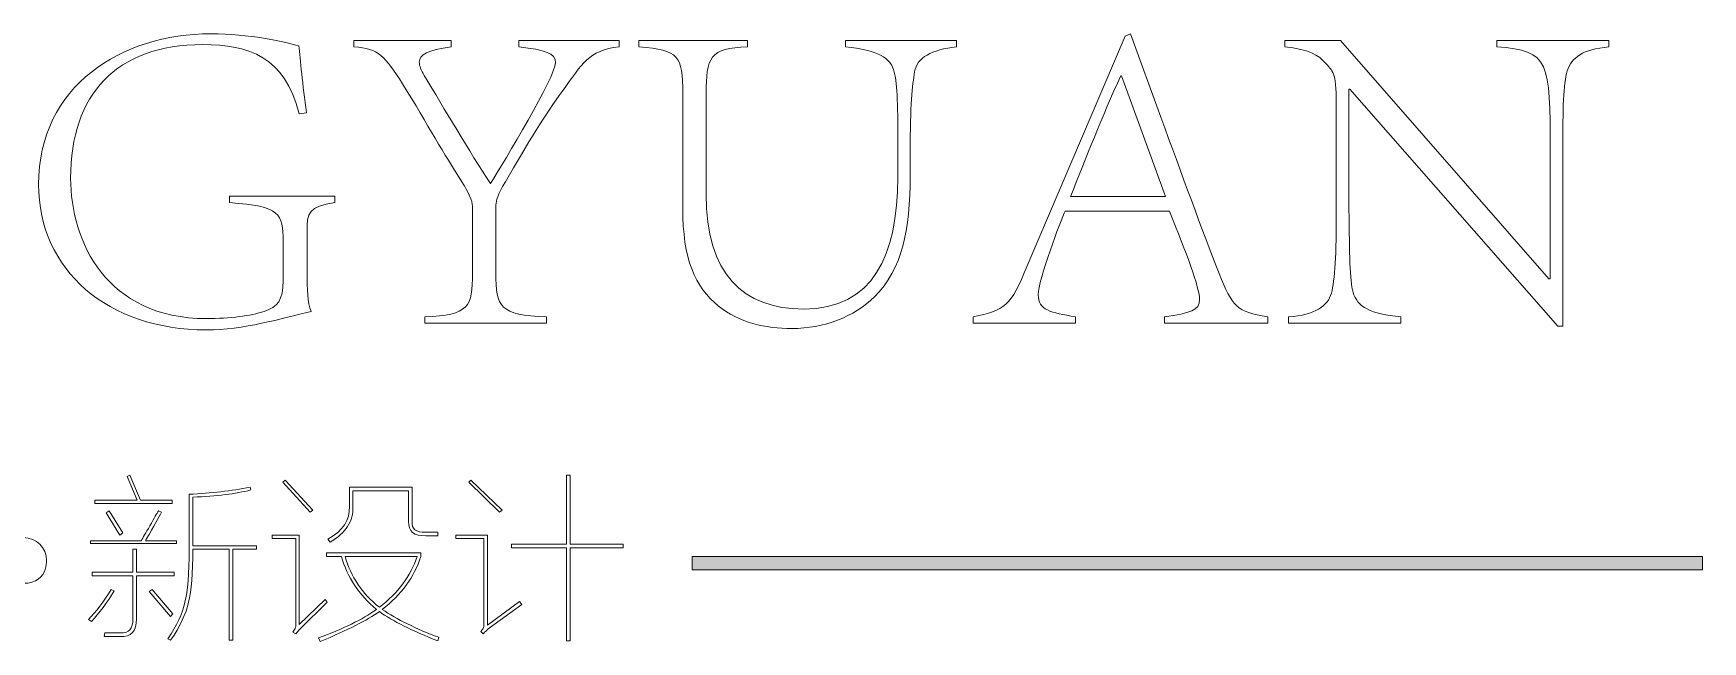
# Model space of a CAD drawing. Header units: inches. Extents: x -3272461 to -2504170, y 403793 to 1071042.
# Drawn here: x -2654286 to -2652322, y 691052 to 691767 of the extents above; entities that cross this region are included whole.
import ezdxf

# ---------------------------------------------------------------- set-up
doc = ezdxf.new("R2010")
doc.units = ezdxf.units.IN
doc.header["$LTSCALE"] = 1000
doc.header["$MEASUREMENT"] = 0
doc.layers.get('0').update_dxf_attribs({"lineweight": 18})
doc.layers.add('图层 1', color=7, linetype='Continuous', lineweight=18)

msp = doc.modelspace()

# ---------------------------------------------------------------- hatches: boundary and pattern name
msp.add_hatch(color=256).paths.add_polyline_path([(-2653510.6, 691152.3), (-2652321.8, 691152.3), (-2652321.8, 691136.3), (-2653510.6, 691136.3)], flags=0)

# ---------------------------------------------------------------- linework, layer by layer
for p, q in [((-2653908.9, 691759), (-2653908.9, 691751.6)), ((-2653794.2, 691759), (-2653794.2, 691751.6)), ((-2653714.6, 691759), (-2653714.6, 691751.6)), ((-2653596.7, 691759), (-2653596.7, 691751.6)), ((-2653573.4, 691759), (-2653573.4, 691751.6)), ((-2653445.5, 691759), (-2653445.5, 691751.6)), ((-2653330.3, 691759), (-2653330.3, 691751.6)), ((-2653199.7, 691759), (-2653199.7, 691751.6)), ((-2652813.3, 691759), (-2652813.3, 691751.6)), ((-2652563.8, 691759), (-2652563.8, 691751.6)), ((-2652432.1, 691759), (-2652432.1, 691751.6)), ((-2653521.9, 691696.4), (-2653521.9, 691562.1)), ((-2653494.3, 691696.4), (-2653494.3, 691578.5)), ((-2652737.9, 691701.7), (-2652737.9, 691560.5)), ((-2652752.8, 691675.7), (-2652752.8, 691560.5)), ((-2652501.1, 691630), (-2652501.1, 691478.7)), ((-2652486.3, 691630), (-2652486.3, 691423)), ((-2653268.7, 691626.3), (-2653268.7, 691598.2)), ((-2653254.3, 691626.3), (-2653254.3, 691600.8)), ((-2654055.4, 691575.9), (-2654055.4, 691568.4)), ((-2653931.1, 691575.9), (-2653931.1, 691568.4)), ((-2653769.2, 691562.1), (-2653769.2, 691485.6)), ((-2653741.7, 691565.8), (-2653741.7, 691485.6)), ((-2653964, 691533.4), (-2653964, 691485.6)), ((-2653992.2, 691522.8), (-2653992.2, 691476.6)), ((-2653825.5, 691434.1), (-2653825.5, 691426.7)), ((-2653682.2, 691434.1), (-2653682.2, 691426.7)), ((-2653180.1, 691434.1), (-2653180.1, 691426.7)), ((-2653059.6, 691434.1), (-2653059.6, 691426.7)), ((-2652955, 691434.1), (-2652955, 691426.7)), ((-2652833.4, 691434.1), (-2652833.4, 691426.7)), ((-2652809, 691434.1), (-2652809, 691426.7)), ((-2652676.9, 691434.1), (-2652676.9, 691426.7))]:
    msp.add_line(p, q)
at = {"lineweight": 9}
for p, q in [((-2654175.8, 691246.4), (-2654172.4, 691248)), ((-2654164, 691218.6), (-2654175.8, 691246.4)), ((-2654172.4, 691248), (-2654159.8, 691218.6)), ((-2653992.4, 691239.6), (-2653989.9, 691242.1)), ((-2653960.4, 691204.3), (-2653992.4, 691239.6)), ((-2653989.9, 691242.1), (-2653957.1, 691206.8)), ((-2653773.7, 691239.6), (-2653771.2, 691242.1)), ((-2653737.5, 691204.3), (-2653773.7, 691239.6)), ((-2653771.2, 691242.1), (-2653734.2, 691206.8)), ((-2653658.5, 691248), (-2653654.3, 691248)), ((-2653658.5, 691166.5), (-2653658.5, 691248)), ((-2653654.3, 691248), (-2653654.3, 691166.5)), ((-2654213.6, 691214.4), (-2654213.6, 691218.6)), ((-2654213.6, 691218.6), (-2654164, 691218.6)), ((-2654159.8, 691218.6), (-2654122.8, 691218.6)), ((-2654122.8, 691218.6), (-2654122.8, 691214.4)), ((-2654102.6, 691225.3), (-2654102.6, 691160.6)), ((-2654098.4, 691222), (-2654098.4, 691164.8)), ((-2653914.2, 691233.7), (-2653914.2, 691211)), ((-2653910, 691229.5), (-2653910, 691211)), ((-2653844.4, 691229.5), (-2653844.4, 691193.4)), ((-2653840.1, 691233.7), (-2653840.1, 691193.4)), ((-2654122.8, 691214.4), (-2654213.6, 691214.4)), ((-2654200.2, 691203.5), (-2654196.8, 691206)), ((-2654184.2, 691177.4), (-2654200.2, 691203.5)), ((-2654196.8, 691206), (-2654180.8, 691179.9)), ((-2653957.1, 691206.8), (-2653960.4, 691204.3)), ((-2653734.2, 691206.8), (-2653737.5, 691204.3)), ((-2654180.8, 691179.9), (-2654184.2, 691177.4)), ((-2654005, 691177.4), (-2654005, 691173.2)), ((-2653973.1, 691177.4), (-2653973.1, 691072.3)), ((-2653809.9, 691180.8), (-2653809.9, 691176.6)), ((-2653788.8, 691177.4), (-2653788.8, 691173.2)), ((-2653751.8, 691177.4), (-2653751.8, 691071.4)), ((-2654218.7, 691170.7), (-2654218.7, 691167.3)), ((-2654169, 691160.6), (-2654169, 691133.7)), ((-2654164.8, 691160.6), (-2654164.8, 691133.7)), ((-2654117.7, 691170.7), (-2654117.7, 691167.3)), ((-2654055.5, 691160.6), (-2654055.5, 691053.7)), ((-2654051.3, 691160.6), (-2654051.3, 691053.7)), ((-2654023.5, 691164.8), (-2654023.5, 691160.6)), ((-2653977.3, 691173.2), (-2653977.3, 691069.7)), ((-2653941.1, 691156.4), (-2653941.1, 691152.2)), ((-2653830.1, 691156.4), (-2653830.1, 691152.2)), ((-2653756, 691173.2), (-2653756, 691069.7)), ((-2653723.2, 691162.3), (-2653723.2, 691166.5)), ((-2653723.2, 691166.5), (-2653658.5, 691166.5)), ((-2653658.5, 691162.3), (-2653723.2, 691162.3)), ((-2653658.5, 691052.9), (-2653658.5, 691162.3)), ((-2653654.3, 691166.5), (-2653592, 691166.5)), ((-2653592, 691162.3), (-2653654.3, 691162.3)), ((-2653654.3, 691162.3), (-2653654.3, 691052.9)), ((-2653592, 691166.5), (-2653592, 691162.3)), ((-2654217, 691133.7), (-2654217, 691129.4)), ((-2654169, 691129.4), (-2654169, 691079)), ((-2654164.8, 691129.4), (-2654164.8, 691079)), ((-2654120.3, 691133.7), (-2654120.3, 691129.4)), ((-2654149.7, 691110.9), (-2654146.3, 691113.5)), ((-2654124.5, 691081.5), (-2654149.7, 691110.9)), ((-2654146.3, 691113.5), (-2654121.9, 691084.9)), ((-2654121.9, 691084.9), (-2654124.5, 691081.5)), ((-2653654.3, 691052.9), (-2653658.5, 691052.9))]:
    msp.add_line(p, q, dxfattribs=at)
at = {"lineweight": 0}
for p, q in [((-2653510.6, 691152.3), (-2652321.8, 691152.3)), ((-2653510.6, 691136.3), (-2653510.6, 691152.3)), ((-2652321.8, 691136.3), (-2653510.6, 691136.3))]:
    msp.add_line(p, q, dxfattribs=at)
for points, knots in [([(-2653959.3, 691440.5), (-2653993.8, 691432), (-2654038.9, 691418.7), (-2654082.4, 691418.7), (-2654198.2, 691418.7), (-2654279.9, 691488.8), (-2654279.9, 691589.7), (-2654279.9, 691705.9), (-2654181.7, 691767), (-2654077.1, 691767), (-2654032, 691767), (-2653991.6, 691758), (-2653973.6, 691752.7)], [0, 0, 0, 0, 202.231565, 202.231565, 202.231565, 404.46313, 404.46313, 404.46313, 606.694695, 606.694695, 606.694695, 808.92626, 808.92626, 808.92626, 808.92626]), ([(-2653973.1, 691673), (-2653990.6, 691739.9), (-2654032, 691754.3), (-2654086.7, 691754.3), (-2654188.6, 691754.3), (-2654242.2, 691695.3), (-2654242.2, 691597.1), (-2654242.2, 691522.8), (-2654199.7, 691432), (-2654082.4, 691432), (-2654054.3, 691432), (-2654030.4, 691435.2), (-2654014.5, 691440.5)], [0, 0, 0, 0, 179.09247, 179.09247, 179.09247, 358.18494, 358.18494, 358.18494, 537.27741, 537.27741, 537.27741, 716.369881, 716.369881, 716.369881, 716.369881]), ([(-2653794.2, 691751.6), (-2653822.3, 691747.9), (-2653831.9, 691742.6), (-2653831.9, 691733.5), (-2653831.9, 691729.3), (-2653829.8, 691724), (-2653826.1, 691718.1)], [0, 0, 0, 0, 30.325761, 30.325761, 30.325761, 60.651523, 60.651523, 60.651523, 60.651523]), ([(-2653748, 691590.8), (-2653732.1, 691616.7), (-2653671.6, 691716.6), (-2653671.6, 691733), (-2653671.6, 691744.2), (-2653683.8, 691747.9), (-2653714.6, 691751.6)], [0, 0, 0, 0, 105.500314, 105.500314, 105.500314, 211.000629, 211.000629, 211.000629, 211.000629]), ([(-2653494.3, 691578.5), (-2653494.3, 691484.6), (-2653451.3, 691443.2), (-2653379.6, 691443.2), (-2653297.9, 691443.2), (-2653269.2, 691505.8), (-2653268.7, 691598.2)], [0, 0, 0, 0, 204.255932, 204.255932, 204.255932, 408.511864, 408.511864, 408.511864, 408.511864]), ([(-2653071.8, 691558.4), (-2653077.1, 691548.3), (-2653103.6, 691476.6), (-2653103.6, 691460.1), (-2653103.6, 691442.1), (-2653089.3, 691438.9), (-2653059.6, 691434.1)], [0, 0, 0, 0, 79.266684, 79.266684, 79.266684, 158.533368, 158.533368, 158.533368, 158.533368]), ([(-2652955, 691434.1), (-2652924.7, 691438.4), (-2652913.6, 691441.6), (-2652913.6, 691454.3), (-2652913.6, 691468.1), (-2652929.5, 691509.5), (-2652949.1, 691558.4)], [0, 0, 0, 0, 79.559531, 79.559531, 79.559531, 159.119062, 159.119062, 159.119062, 159.119062]), ([(-2653296.3, 691457.5), (-2653319.6, 691434.1), (-2653356.3, 691420.3), (-2653393.4, 691420.3), (-2653424.8, 691420.3), (-2653455.5, 691427.2), (-2653480, 691446.9)], [0, 0, 0, 0, 98.894045, 98.894045, 98.894045, 197.78809, 197.78809, 197.78809, 197.78809])]:
    msp.add_open_spline(points, degree=3, knots=knots)
for points in [[(-2653116.4, 691494.1), (-2653116.4, 691494.1), (-2653001.2, 691764.3), (-2653001.2, 691764.3)], [(-2653001.2, 691764.3), (-2653001.2, 691764.3), (-2652994.8, 691767), (-2652994.8, 691767)], [(-2652994.8, 691767), (-2652994.8, 691767), (-2652959.2, 691668.8), (-2652959.2, 691668.8)], [(-2653973.6, 691752.7), (-2653972, 691737.3), (-2653969.3, 691707), (-2653964.6, 691674.1)], [(-2653908.9, 691759), (-2653908.9, 691759), (-2653794.2, 691759), (-2653794.2, 691759)], [(-2653851.5, 691708.1), (-2653872.8, 691740.5), (-2653879.2, 691750), (-2653908.9, 691751.6)], [(-2653714.6, 691759), (-2653714.6, 691759), (-2653596.7, 691759), (-2653596.7, 691759)], [(-2653596.7, 691751.6), (-2653633.3, 691747.4), (-2653639.7, 691732.5), (-2653663.6, 691699)], [(-2653573.4, 691759), (-2653573.4, 691759), (-2653445.5, 691759), (-2653445.5, 691759)], [(-2653521.9, 691696.4), (-2653521.9, 691742.1), (-2653526.2, 691747.4), (-2653573.4, 691751.6)], [(-2653445.5, 691751.6), (-2653490.6, 691750.5), (-2653494.3, 691738.9), (-2653494.3, 691696.4)], [(-2653330.3, 691759), (-2653330.3, 691759), (-2653199.7, 691759), (-2653199.7, 691759)], [(-2653272.9, 691721.9), (-2653276.6, 691738.9), (-2653293.1, 691747.9), (-2653330.3, 691751.6)], [(-2653199.7, 691751.6), (-2653228.9, 691748.4), (-2653246.4, 691738.9), (-2653249, 691722.4)], [(-2652813.3, 691759), (-2652813.3, 691759), (-2652748, 691759), (-2652748, 691759)], [(-2652765, 691732), (-2652774, 691742.6), (-2652785.1, 691748.4), (-2652813.3, 691751.6)], [(-2652748, 691759), (-2652748, 691759), (-2652502.7, 691478.7), (-2652502.7, 691478.7)], [(-2652563.8, 691759), (-2652563.8, 691759), (-2652432.1, 691759), (-2652432.1, 691759)], [(-2652501.1, 691630), (-2652501.1, 691733.5), (-2652501.6, 691747.4), (-2652563.8, 691751.6)], [(-2652432.1, 691751.6), (-2652462.9, 691748.9), (-2652476.2, 691738.9), (-2652481, 691723.5)], [(-2652752.8, 691675.7), (-2652752.8, 691722.9), (-2652755.4, 691720.3), (-2652765, 691732)], [(-2653783.6, 691596), (-2653801.6, 691623.1), (-2653821.8, 691659.7), (-2653851.5, 691708.1)], [(-2653826.1, 691718.1), (-2653803.2, 691679.9), (-2653773, 691628.4), (-2653748, 691590.8)], [(-2653268.7, 691626.3), (-2653268.7, 691684.2), (-2653269.2, 691705.9), (-2653272.9, 691721.9)], [(-2653249, 691722.4), (-2653251.7, 691705.9), (-2653254.3, 691684.7), (-2653254.3, 691626.3)], [(-2653006.5, 691717.6), (-2653027.7, 691670.4), (-2653048.4, 691620), (-2653065.4, 691575.4)], [(-2653005.4, 691717.6), (-2653005.4, 691717.6), (-2653006.5, 691717.6), (-2653006.5, 691717.6)], [(-2652953.9, 691575.4), (-2652953.9, 691575.4), (-2653005.4, 691717.6), (-2653005.4, 691717.6)], [(-2652481, 691723.5), (-2652485.7, 691707), (-2652486.3, 691679.9), (-2652486.3, 691630)], [(-2653663.6, 691699), (-2653682.7, 691674.1), (-2653704.5, 691638), (-2653730.5, 691592.9)], [(-2652492.1, 691423), (-2652492.1, 691423), (-2652736.9, 691701.7), (-2652736.9, 691701.7)], [(-2652736.9, 691701.7), (-2652736.9, 691701.7), (-2652737.9, 691701.7), (-2652737.9, 691701.7)], [(-2653964.6, 691674.1), (-2653964.6, 691674.1), (-2653973.1, 691673), (-2653973.1, 691673)], [(-2652959.2, 691668.8), (-2652934.8, 691602.4), (-2652910.9, 691536.1), (-2652890.7, 691485.1)], [(-2653769.2, 691562.1), (-2653769.2, 691567.9), (-2653770.3, 691573.8), (-2653783.6, 691596)], [(-2653730.5, 691592.9), (-2653740.6, 691577), (-2653741.1, 691571.1), (-2653741.7, 691565.8)], [(-2653254.3, 691600.8), (-2653254.3, 691534.5), (-2653263.4, 691491.5), (-2653296.3, 691457.5)], [(-2654055.4, 691575.9), (-2654055.4, 691575.9), (-2653931.1, 691575.9), (-2653931.1, 691575.9)], [(-2653992.2, 691522.8), (-2653992.2, 691555.2), (-2653994.8, 691564.2), (-2654055.4, 691568.4)], [(-2653931.1, 691568.4), (-2653962.4, 691563.7), (-2653964, 691556.7), (-2653964, 691533.4)], [(-2653065.4, 691575.4), (-2653065.4, 691575.4), (-2652953.9, 691575.4), (-2652953.9, 691575.4)], [(-2653480, 691446.9), (-2653507.6, 691469.2), (-2653521.9, 691502.1), (-2653521.9, 691562.1)], [(-2652949.1, 691558.4), (-2652949.1, 691558.4), (-2653071.8, 691558.4), (-2653071.8, 691558.4)], [(-2652758.6, 691461.7), (-2652754.4, 691477.7), (-2652752.8, 691506.9), (-2652752.8, 691560.5)], [(-2652737.9, 691560.5), (-2652737.4, 691506.9), (-2652736.9, 691477.7), (-2652733.1, 691462.8)], [(-2653180.1, 691434.1), (-2653142.9, 691441.6), (-2653136, 691446.3), (-2653116.4, 691494.1)], [(-2654014.5, 691440.5), (-2653998.5, 691445.8), (-2653992.2, 691453.2), (-2653992.2, 691476.6)], [(-2653964, 691485.6), (-2653964, 691467), (-2653963.5, 691451.1), (-2653959.3, 691440.5)], [(-2653825.5, 691434.1), (-2653773.5, 691436.2), (-2653769.2, 691445.3), (-2653769.2, 691485.6)], [(-2653741.7, 691485.6), (-2653741.7, 691445.3), (-2653737.4, 691436.2), (-2653682.2, 691434.1)], [(-2652890.7, 691485.1), (-2652874.8, 691445.8), (-2652870.6, 691440), (-2652833.4, 691434.1)], [(-2652502.7, 691478.7), (-2652502.7, 691478.7), (-2652501.1, 691478.7), (-2652501.1, 691478.7)], [(-2652809, 691434.1), (-2652777.7, 691436.2), (-2652762.8, 691446.9), (-2652758.6, 691461.7)], [(-2652733.1, 691462.8), (-2652728.4, 691446.3), (-2652712.4, 691436.8), (-2652676.9, 691434.1)], [(-2653682.2, 691426.7), (-2653682.2, 691426.7), (-2653825.5, 691426.7), (-2653825.5, 691426.7)], [(-2653059.6, 691426.7), (-2653059.6, 691426.7), (-2653180.1, 691426.7), (-2653180.1, 691426.7)], [(-2652833.4, 691426.7), (-2652833.4, 691426.7), (-2652955, 691426.7), (-2652955, 691426.7)], [(-2652676.9, 691426.7), (-2652676.9, 691426.7), (-2652809, 691426.7), (-2652809, 691426.7)], [(-2652486.3, 691423), (-2652486.3, 691423), (-2652492.1, 691423), (-2652492.1, 691423)]]:
    msp.add_open_spline(points, degree=3)
at = {"lineweight": 9}
for points in [[(-2654102.6, 691225.3), (-2654076.8, 691226.5), (-2654053, 691229.3), (-2654031.1, 691233.7)], [(-2654030.3, 691230.4), (-2654047.7, 691225.9), (-2654070.4, 691223.1), (-2654098.4, 691222)], [(-2654031.1, 691233.7), (-2654031.1, 691233.7), (-2654030.3, 691230.4), (-2654030.3, 691230.4)], [(-2653914.2, 691233.7), (-2653914.2, 691233.7), (-2653840.1, 691233.7), (-2653840.1, 691233.7)], [(-2653844.4, 691229.5), (-2653844.4, 691229.5), (-2653910, 691229.5), (-2653910, 691229.5)], [(-2654135.4, 691204.3), (-2654138.2, 691198.7), (-2654144.1, 691188), (-2654153.1, 691172.4)], [(-2654148.9, 691188.3), (-2654143.8, 691197.3), (-2654140.4, 691203.2), (-2654138.8, 691206)], [(-2654138.8, 691206), (-2654138.8, 691206), (-2654135.4, 691204.3), (-2654135.4, 691204.3)], [(-2653939.4, 691172.4), (-2653921.5, 691182.5), (-2653913.1, 691195.3), (-2653914.2, 691211)], [(-2653910, 691211), (-2653909.4, 691193.7), (-2653918.4, 691179.6), (-2653936.9, 691169)], [(-2654158.9, 691170.7), (-2654157.3, 691174), (-2654153.9, 691179.9), (-2654148.9, 691188.3)], [(-2654005, 691177.4), (-2654005, 691177.4), (-2653973.1, 691177.4), (-2653973.1, 691177.4)], [(-2653824.2, 691176.6), (-2653838.2, 691176), (-2653844.9, 691181.6), (-2653844.4, 691193.4)], [(-2653840.1, 691193.4), (-2653841.3, 691184.4), (-2653836, 691180.2), (-2653824.2, 691180.8)], [(-2653824.2, 691180.8), (-2653824.2, 691180.8), (-2653809.9, 691180.8), (-2653809.9, 691180.8)], [(-2653809.9, 691176.6), (-2653809.9, 691176.6), (-2653824.2, 691176.6), (-2653824.2, 691176.6)], [(-2653788.8, 691177.4), (-2653788.8, 691177.4), (-2653751.8, 691177.4), (-2653751.8, 691177.4)], [(-2654117.7, 691167.3), (-2654117.7, 691167.3), (-2654218.7, 691167.3), (-2654218.7, 691167.3)], [(-2654218.7, 691170.7), (-2654218.7, 691170.7), (-2654158.9, 691170.7), (-2654158.9, 691170.7)], [(-2654169, 691160.6), (-2654169, 691160.6), (-2654164.8, 691160.6), (-2654164.8, 691160.6)], [(-2654153.9, 691170.7), (-2654153.9, 691170.7), (-2654117.7, 691170.7), (-2654117.7, 691170.7)], [(-2654153.1, 691172.4), (-2654153.6, 691171.8), (-2654153.9, 691171.2), (-2654153.9, 691170.7)], [(-2654107.6, 691098.3), (-2654104.3, 691111.2), (-2654102.6, 691132), (-2654102.6, 691160.6)], [(-2654098.4, 691160.6), (-2654098.4, 691132.5), (-2654100.1, 691111.8), (-2654103.4, 691098.3)], [(-2654098.4, 691164.8), (-2654098.4, 691164.8), (-2654023.5, 691164.8), (-2654023.5, 691164.8)], [(-2654055.5, 691160.6), (-2654055.5, 691160.6), (-2654098.4, 691160.6), (-2654098.4, 691160.6)], [(-2654023.5, 691160.6), (-2654023.5, 691160.6), (-2654051.3, 691160.6), (-2654051.3, 691160.6)], [(-2653977.3, 691173.2), (-2653977.3, 691173.2), (-2654005, 691173.2), (-2654005, 691173.2)], [(-2653941.1, 691156.4), (-2653941.1, 691156.4), (-2653830.1, 691156.4), (-2653830.1, 691156.4)], [(-2653936.9, 691169), (-2653936.9, 691169), (-2653939.4, 691172.4), (-2653939.4, 691172.4)], [(-2653756, 691173.2), (-2653756, 691173.2), (-2653788.8, 691173.2), (-2653788.8, 691173.2)], [(-2653923.4, 691152.2), (-2653923.4, 691152.2), (-2653941.1, 691152.2), (-2653941.1, 691152.2)], [(-2653882.2, 691089.9), (-2653903, 691107.3), (-2653916.7, 691128), (-2653923.4, 691152.2)], [(-2653834.3, 691152.2), (-2653834.3, 691152.2), (-2653919.2, 691152.2), (-2653919.2, 691152.2)], [(-2653919.2, 691152.2), (-2653912.5, 691128.6), (-2653899, 691108.7), (-2653878.9, 691092.4)], [(-2653878.9, 691092.4), (-2653857, 691109.3), (-2653842.1, 691129.2), (-2653834.3, 691152.2)], [(-2653830.1, 691152.2), (-2653837.9, 691128), (-2653853.1, 691107.3), (-2653875.5, 691089.9)], [(-2654217, 691133.7), (-2654217, 691133.7), (-2654169, 691133.7), (-2654169, 691133.7)], [(-2654169, 691129.4), (-2654169, 691129.4), (-2654217, 691129.4), (-2654217, 691129.4)], [(-2654164.8, 691133.7), (-2654164.8, 691133.7), (-2654120.3, 691133.7), (-2654120.3, 691133.7)], [(-2654120.3, 691129.4), (-2654120.3, 691129.4), (-2654164.8, 691129.4), (-2654164.8, 691129.4)], [(-2654221.2, 691078.1), (-2654212.2, 691087.1), (-2654203.3, 691098.9), (-2654194.3, 691113.5)], [(-2654190.9, 691111.8), (-2654199.3, 691097.8), (-2654208.3, 691085.7), (-2654217.8, 691075.6)], [(-2654194.3, 691113.5), (-2654194.3, 691113.5), (-2654190.9, 691111.8), (-2654190.9, 691111.8)], [(-2654127.8, 691055.4), (-2654117.2, 691070.6), (-2654110.5, 691084.9), (-2654107.6, 691098.3)], [(-2654103.4, 691098.3), (-2654106.3, 691084.9), (-2654113.3, 691070), (-2654124.5, 691053.7)], [(-2653973.1, 691072.3), (-2653973.1, 691072.3), (-2653942.8, 691101.7), (-2653942.8, 691101.7)], [(-2653940.2, 691098.3), (-2653940.2, 691098.3), (-2653972.2, 691067.2), (-2653972.2, 691067.2)], [(-2653942.8, 691101.7), (-2653942.8, 691101.7), (-2653940.2, 691098.3), (-2653940.2, 691098.3)], [(-2653751.8, 691071.4), (-2653751.8, 691071.4), (-2653714, 691099.2), (-2653714, 691099.2)], [(-2653714, 691099.2), (-2653714, 691099.2), (-2653711.4, 691095.8), (-2653711.4, 691095.8)], [(-2654217.8, 691075.6), (-2654217.8, 691075.6), (-2654221.2, 691078.1), (-2654221.2, 691078.1)], [(-2654164.8, 691079), (-2654164.3, 691064.4), (-2654170.7, 691057.4), (-2654184.2, 691058)], [(-2654184.2, 691062.2), (-2654173.5, 691061.6), (-2654168.5, 691067.2), (-2654169, 691079)], [(-2653950.3, 691056.3), (-2653921.7, 691066.9), (-2653899, 691078.1), (-2653882.2, 691089.9)], [(-2653878.9, 691087.4), (-2653892.9, 691077.3), (-2653916.1, 691065.5), (-2653948.7, 691052.1)], [(-2653809.9, 691052.9), (-2653840.1, 691064.7), (-2653863.2, 691076.2), (-2653878.9, 691087.4)], [(-2653875.5, 691089.9), (-2653858.1, 691078.1), (-2653836, 691067.2), (-2653809, 691057.1)], [(-2653711.4, 691095.8), (-2653711.4, 691095.8), (-2653751, 691067.2), (-2653751, 691067.2)], [(-2654202.7, 691058), (-2654202.7, 691058), (-2654201.9, 691062.2), (-2654201.9, 691062.2)], [(-2654184.2, 691058), (-2654190.4, 691058), (-2654196.5, 691058), (-2654202.7, 691058)], [(-2654201.9, 691062.2), (-2654195.7, 691062.2), (-2654189.8, 691062.2), (-2654184.2, 691062.2)], [(-2653980.6, 691063), (-2653978.4, 691066.9), (-2653977.3, 691069.2), (-2653977.3, 691069.7)], [(-2653977.3, 691061.3), (-2653977.3, 691061.3), (-2653980.6, 691063), (-2653980.6, 691063)], [(-2653972.2, 691067.2), (-2653973.9, 691065), (-2653975.6, 691063), (-2653977.3, 691061.3)], [(-2653759.4, 691063.9), (-2653757.2, 691066.7), (-2653756, 691068.6), (-2653756, 691069.7)], [(-2653756.9, 691061.3), (-2653756.9, 691061.3), (-2653759.4, 691063.9), (-2653759.4, 691063.9)], [(-2653752.7, 691064.7), (-2653754.4, 691063.5), (-2653755.8, 691062.5), (-2653756.9, 691061.3)], [(-2653751, 691067.2), (-2653751.5, 691066.7), (-2653752.1, 691065.8), (-2653752.7, 691064.7)], [(-2654124.5, 691053.7), (-2654124.5, 691053.7), (-2654127.8, 691055.4), (-2654127.8, 691055.4)], [(-2654051.3, 691053.7), (-2654051.3, 691053.7), (-2654055.5, 691053.7), (-2654055.5, 691053.7)], [(-2653948.7, 691052.1), (-2653948.7, 691052.1), (-2653950.3, 691056.3), (-2653950.3, 691056.3)], [(-2653809, 691057.1), (-2653809, 691057.1), (-2653809.9, 691052.9), (-2653809.9, 691052.9)]]:
    msp.add_open_spline(points, degree=3, dxfattribs=at)
msp.add_open_spline([(-2654270.6, 691147.5), (-2654270.6, 691147.5), (-2654270.6, 691147.5), (-2654270.6, 691147.5), (-2654270.6, 691147.5), (-2654270.6, 691147.5), (-2654270.6, 691132.7), (-2654282.7, 691120.6), (-2654297.6, 691120.6), (-2654312.4, 691120.6), (-2654324.5, 691132.7), (-2654324.5, 691147.5), (-2654324.5, 691162.4), (-2654312.4, 691174.4), (-2654297.6, 691174.4), (-2654282.7, 691174.4), (-2654270.6, 691162.4), (-2654270.6, 691147.5)], degree=3, knots=[0, 0, 0, 0, 1.299713, 2.599425, 5.198851, 10.397701, 20.795402, 41.590805, 41.590805, 41.590805, 83.181609, 83.181609, 83.181609, 124.772414, 124.772414, 124.772414, 166.363219, 166.363219, 166.363219, 166.363219], dxfattribs=at)
at = {"layer": '图层 1', "lineweight": 0}
msp.add_line((-2652321.8, 691152.3), (-2652321.8, 691136.3), dxfattribs=at)

doc.saveas('drawing.dxf')
